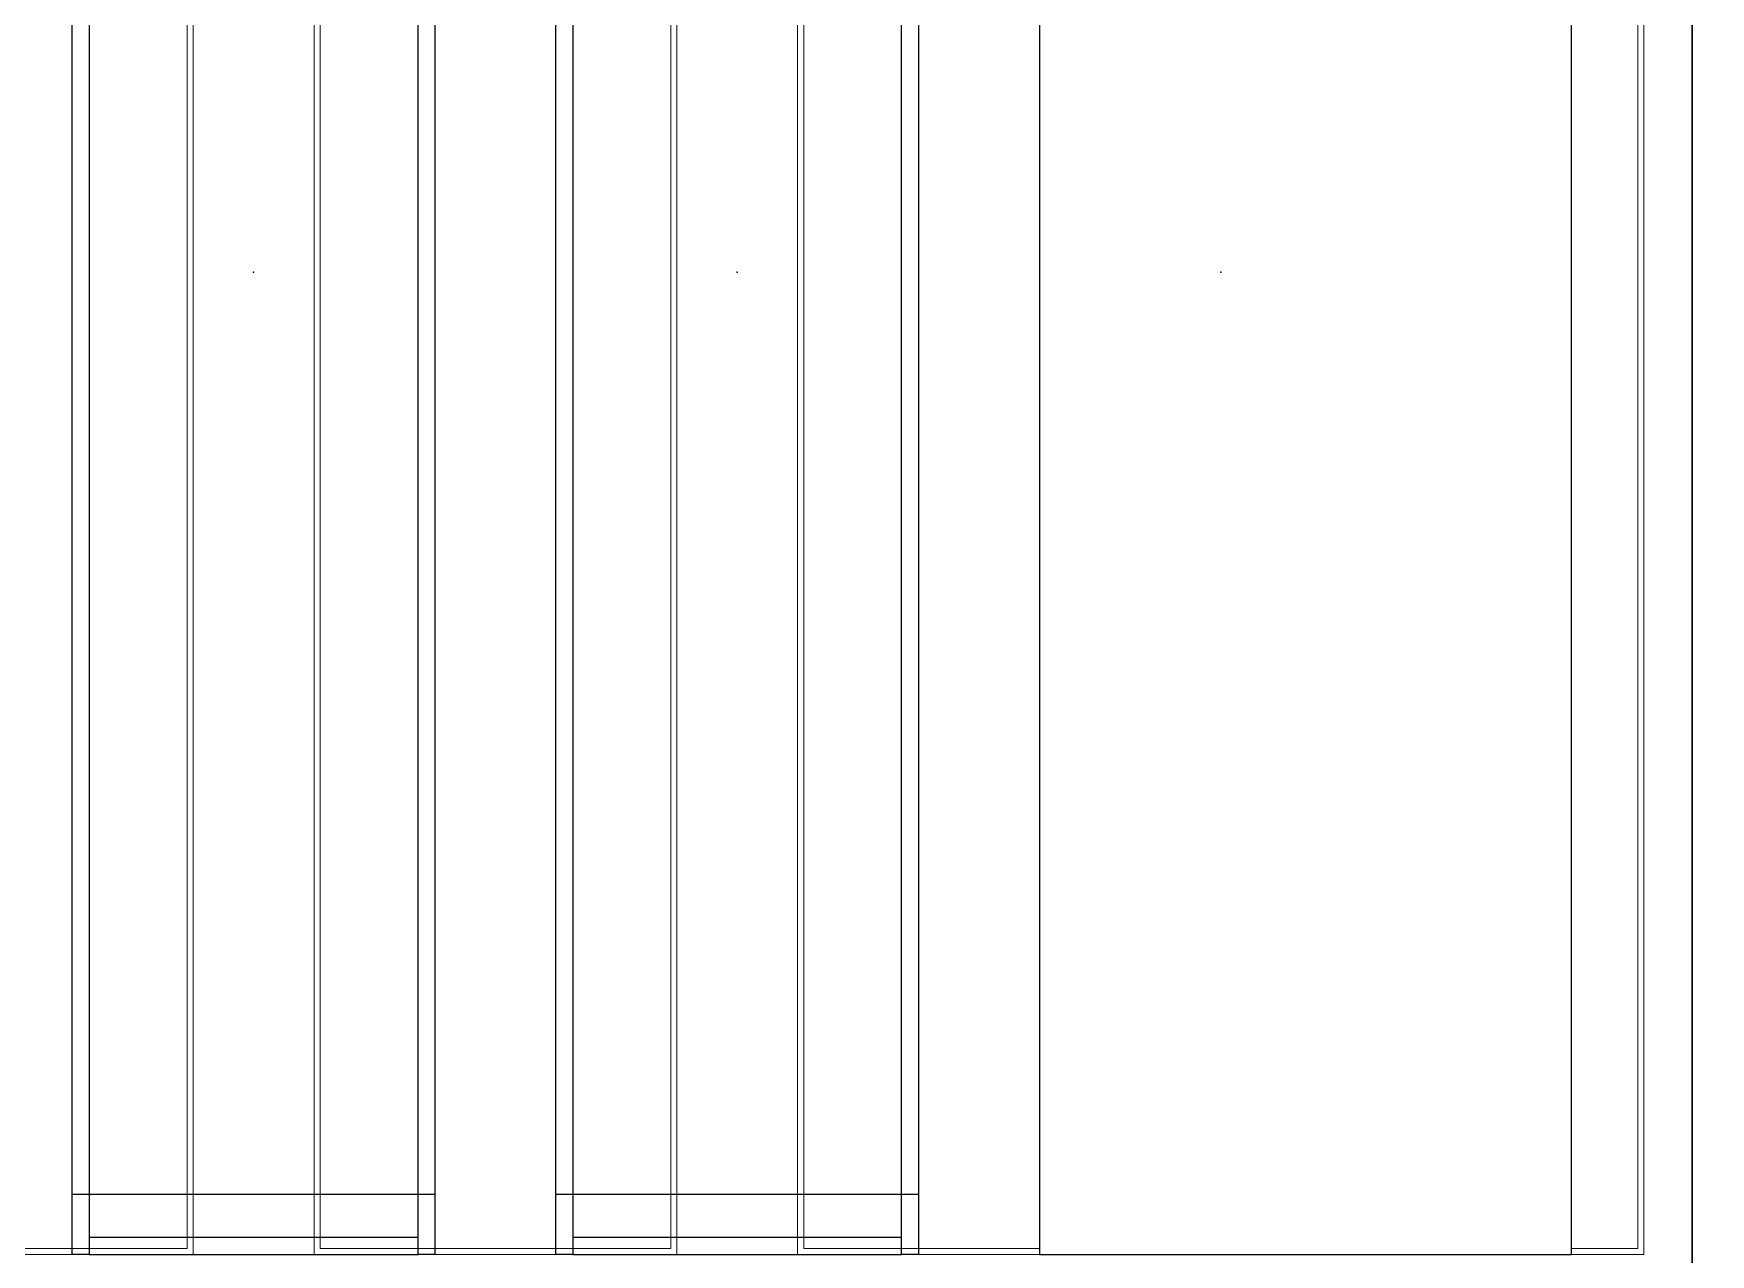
# Model space of a CAD drawing. Header units: millimetres. Extents: x 813027 to 1148939, y -931049 to -10.
# Drawn here: x 913158 to 914545, y -109560 to -108550 of the extents above; entities that cross this region are included whole.
import ezdxf

# ---------------------------------------------------------------- set-up
doc = ezdxf.new("R2010")
doc.units = ezdxf.units.MM
doc.layers.add('000 - WIPEOUT', color=250, linetype='Continuous')
doc.layers.add('A11_ALU.SOLID SHEET', color=7, linetype='Continuous')
doc.layers.add('A-GLAZ-CURT', color=2, linetype='Continuous', lineweight=9)
doc.layers.add('I-WALL', color=5, linetype='Continuous', lineweight=25)

# ---------------------------------------------------------------- blocks, each defined once
blk = doc.blocks.new('DPA_CP_Metal Ceiling Panel - Vertical Panel with Gap-23421451-4160 - LOWER PLATFORM LEVEL - REFLECTED CEILING GENERAL PLAN')
at = {"layer": 'A-GLAZ-CURT'}
for p, q in [((914196.3, -107941.8), (914196.3, -109561.8)), ((914496.3, -107941.8), (914196.3, -107941.8)), ((914196.3, -109561.8), (914196.3, -107941.8)), ((914196.3, -107941.8), (914496.3, -107941.8)), ((914196.3, -107941.8), (914196.3, -109561.8)), ((914496.3, -107941.8), (914196.3, -107941.8)), ((914496.3, -107941.8), (914196.3, -107941.8)), ((914196.3, -107941.8), (914196.3, -109561.8)), ((914196.3, -109561.8), (914196.3, -107941.8)), ((914196.3, -107941.8), (914496.3, -107941.8)), ((914201.3, -109556.8), (914201.3, -107946.8)), ((914491.3, -107946.8), (914201.3, -107946.8)), ((914491.3, -107946.8), (914491.3, -109556.8)), ((914496.3, -107941.8), (914496.3, -109561.8)), ((914496.3, -107941.8), (914496.3, -109561.8)), ((914496.3, -109561.8), (914496.3, -107941.8)), ((914496.3, -109561.8), (914496.3, -107941.8)), ((914496.3, -107941.8), (914496.3, -109561.8)), ((914491.3, -109556.8), (914201.3, -109556.8)), ((914496.3, -109561.8), (914196.3, -109561.8)), ((914496.3, -109561.8), (914196.3, -109561.8)), ((914196.3, -109561.8), (914496.3, -109561.8)), ((914196.3, -109561.8), (914496.3, -109561.8)), ((914496.3, -109561.8), (914196.3, -109561.8))]:
    blk.add_line(p, q, dxfattribs=at)
blk = doc.blocks.new('C-2-PP21-AR-4160-01-B_20250829-084021_EXCL')
at = {"layer": 'A-GLAZ-CURT'}
for p in [(-1048296.3, 105341.8), (-1047896.3, 105341.8), (-1047496.3, 105341.8), (-1047096.3, 105341.8)]:
    blk.add_blockref('DPA_CP_Metal Ceiling Panel - Vertical Panel with Gap-23421451-4160 - LOWER PLATFORM LEVEL - REFLECTED CEILING GENERAL PLAN', p, dxfattribs=at)
blk = doc.blocks.new('*U514')
for p, q in [((-762.8, -4150), (-762.8, -3850)), ((-762.8, -4550), (-762.8, -4250))]:
    blk.add_line(p, q)
for p in [(0, -4000), (0, -4400)]:
    blk.add_point(p)
at = {"layer": 'A11_ALU.SOLID SHEET', "color": 0}
for points in [[(-812.5, -3850), (812.5, -3850), (812.5, -3864), (-812.5, -3864)], [(-812.5, -4136), (-798.5, -4136), (-798.5, -3864), (-812.5, -3864)], [(-812.5, -4136), (812.5, -4136), (812.5, -4150), (-812.5, -4150)], [(-812.5, -4250), (812.5, -4250), (812.5, -4264), (-812.5, -4264)], [(-812.5, -4536), (-798.5, -4536), (-798.5, -4264), (-812.5, -4264)], [(-812.5, -4536), (812.5, -4536), (812.5, -4550), (-812.5, -4550)]]:
    blk.add_lwpolyline(points, close=True, dxfattribs=at)
blk = doc.blocks.new('*U549')
blk.add_point((0, 0))
blk.add_wipeout([(812.5, 250), (812.5, 690), (-812.5, 690), (-812.5, 250)]).dxf.layer = '000 - WIPEOUT'
blk.add_point((0, 400))
at = {"layer": 'A11_ALU.SOLID SHEET', "color": 0}
blk.add_lwpolyline([(812.5, 250), (812.5, 690), (-812.5, 690), (-812.5, 250)], close=True, dxfattribs=at)
blk = doc.blocks.new('C-2-PP21-AR-4160-01-B_20250829-084416_NEWCL')
blk.add_lwpolyline([(-19350, -9295), (-154550, -9295), (-154550, -7995), (-154500, -7995), (-154500, -5680), (-154500, -5680), (-142750, -5680), (-142750, -2500), (-132560, -2500), (-132560, -6455), (-117731.4, -6455), (-117731.4, -5800), (-117350, -5800), (-117350, -5345), (-113350, -5345)])
at = {"rotation": 90}
blk.add_blockref('*U514', (-137750, -3407.5), dxfattribs=at)
at = {"layer": 'A11_ALU.SOLID SHEET', "color": 2, "rotation": 270}
blk.add_blockref('*U549', (-133350, -3407.5), dxfattribs=at)

msp = doc.modelspace()

# ---------------------------------------------------------------- linework, layer by layer
at = {"layer": 'I-WALL'}
msp.add_line((914530, -111795), (914530, -107740), dxfattribs=at)

# ---------------------------------------------------------------- block references
msp.add_blockref('C-2-PP21-AR-4160-01-B_20250829-084021_EXCL', (1047090, -105340))

# ---------------------------------------------------------------- next in the draw order: block references
msp.add_blockref('C-2-PP21-AR-4160-01-B_20250829-084416_NEWCL', (1047090, -105340))

doc.saveas('drawing.dxf')
